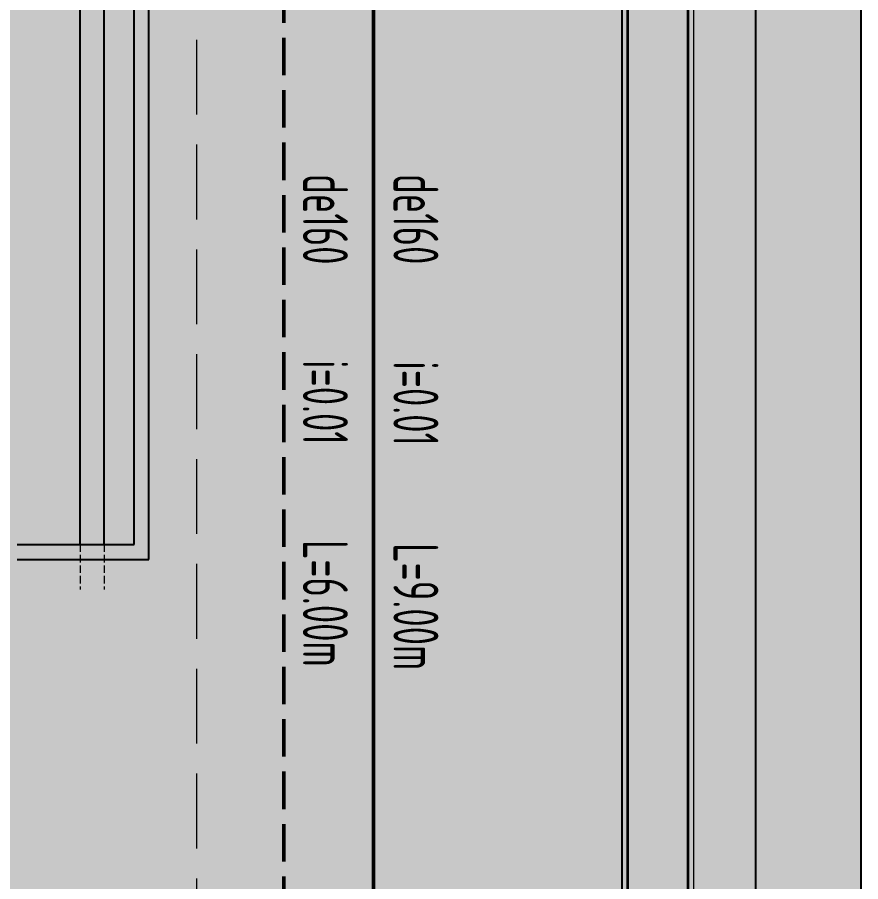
# Model space of a CAD drawing. Header units: inches. Extents: x 143994 to 247866, y 243815 to 272761.
# Drawn here: x 245048 to 247866, y 254920 to 257806 of the extents above; entities that cross this region are included whole.
import ezdxf

# ---------------------------------------------------------------- set-up
doc = ezdxf.new("R2010")
doc.units = ezdxf.units.IN
doc.header["$LTSCALE"] = 1000
doc.header["$MEASUREMENT"] = 0
doc.linetypes.add('DASH', pattern=[0.35, 0.25, -0.1])
doc.layers.get('DEFPOINTS').update_dxf_attribs({"color": 62})
for name, color, linetype in [('0-建筑1F', 127, 'Continuous'), ('0-建筑2F', 127, 'Continuous'), ('00污水标注', 130, 'Continuous'), ('00雨水标注', 3, 'Continuous'), ('A-STATR', 5, 'Continuous'), ('栏杆', 6, 'Continuous')]:
    doc.layers.add(name, color=color, linetype=linetype)
for name, color, linetype, lineweight in [('00污水管', 120, 'DASH', 50), ('00雨水管', 60, 'Continuous', 50), ('A-Flr-Misc', 252, 'Continuous', 9), ('A-M-Paint-Sill', 173, 'Continuous', 9), ('A-Wall', 254, 'Continuous', 35), ('散水线', 8, 'Continuous', 15)]:
    doc.layers.add(name, color=color, linetype=linetype, lineweight=lineweight)
doc.styles.add('ECADI', font='hzs.shx', dxfattribs={"width": 0.7, "bigfont": 'hztxt.shx'})
doc.styles.get("Standard").update_dxf_attribs({"font": 'arial.ttf'})
doc.linetypes.add('Y_WATER_SUPPLY', pattern='A,3,-0.2,["Y",Standard,S=0.2,R=0,X=-0.1,Y=-0.05],-0.2', length=3.4)

# ---------------------------------------------------------------- blocks, each defined once
blk = doc.blocks.new('144')
at = {"layer": '散水线', "color": 127, "linetype": 'DASH'}
blk.add_line((661096.9, -388625.3), (661096.9, -381270.3), dxfattribs=at)
blk = doc.blocks.new('1442323')
at = {"layer": 'A-Flr-Misc', "color": 127, "linetype": 'DASH', "ltscale": 0.1}
for p, q in [((702756.9, -384199.3), (702756.9, -384349.3)), ((702836.9, -384199.3), (702836.9, -384349.3))]:
    blk.add_line(p, q, dxfattribs=at)
at = {"layer": 'A-STATR', "color": 127}
for p, q in [((702836.9, -384199.3), (702836.9, -381319.3)), ((702756.9, -384199.3), (702756.9, -381399.3))]:
    blk.add_line(p, q, dxfattribs=at)
at = {"layer": '栏杆', "color": 127}
for p, q in [((702986.9, -384249.3), (702986.9, -381169.3)), ((702936.9, -384199.3), (702936.9, -381219.3)), ((702546.9, -384199.3), (702936.9, -384199.3)), ((702546.9, -384249.3), (702986.9, -384249.3))]:
    blk.add_line(p, q, dxfattribs=at)

msp = doc.modelspace()

# ---------------------------------------------------------------- hatches: boundary and pattern name
at = {"layer": 'DEFPOINTS'}
h = msp.add_hatch(dxfattribs=at)
h.set_pattern_fill('ANSI31', color=250)
h.set_pattern_definition([(45, (0, 0), (-1.122532015, 1.122532015), [])])
h.paths.add_polyline_path([(247866.03, 243814.78), (223286.02, 243814.78), (223286.02, 270814.78), (247866.03, 270814.78)])

# ---------------------------------------------------------------- linework, layer by layer
at = {"layer": '00污水管', "ltscale": 0.5}
msp.add_line((245938.2, 252887.66), (245938.2, 258882.3), dxfattribs=at)
at = {"layer": '00雨水管', "linetype": 'Y_WATER_SUPPLY', "ltscale": 0.5}
msp.add_line((246238.2, 251269.77), (246238.2, 259384.1), dxfattribs=at)
at = {"layer": 'A-M-Paint-Sill'}
msp.add_lwpolyline([(247068.2, 250701.1), (247068.2, 246396.11), (242528.2, 246396.11), (242528.2, 246396.11), (242288.2, 246396.11), (242288.2, 246156.11), (247308.2, 246156.11), (247308.2, 266096.1), (247068.2, 266096.1), (247068.2, 250901.1)], dxfattribs=at)
at = {"layer": 'A-Wall'}
msp.add_lwpolyline([(247288.2, 251001.1), (247088.2, 251001.1), (247088.2, 266076.1), (247288.2, 266076.1)], close=True, dxfattribs=at)
at = {"layer": 'DEFPOINTS', "linetype": 'ByBlock'}
for points in [[(212766.03, 270814.78), (247866.03, 270814.78), (247866.03, 243814.78), (212766.03, 243814.78)], [(213116.03, 244814.78), (247516.03, 244814.78), (247516.03, 270414.78), (213116.03, 270414.78)]]:
    msp.add_lwpolyline(points, close=True, dxfattribs=at)
at = {"layer": 'DEFPOINTS'}
msp.add_lwpolyline([(247866.03, 243814.78), (223286.02, 243814.78), (223286.02, 270814.78), (247866.03, 270814.78)], close=True, dxfattribs=at)
msp.add_lwpolyline([(237758.2, 265601.1), (245068.2, 265601.1), (245068.2, 263456.1), (247068.2, 263456.1), (247068.2, 250931.1)], dxfattribs=at)

# ---------------------------------------------------------------- block references
at = {"layer": '0-建筑1F'}
msp.add_blockref('144', (-415448.72, 640156.38), dxfattribs=at)
at = {"layer": '0-建筑2F'}
msp.add_blockref('1442323', (-457498.72, 640245.41), dxfattribs=at)

# ---------------------------------------------------------------- texts
at = {"layer": '00污水标注', "style": 'ECADI', "width": 0.7}
for s, p in [('de160', (246002.61, 257282.34)), ('i=0.01', (246002.61, 256661.97)), ('L=6.00m', (246002.61, 256060.93))]:
    msp.add_text(s, height=150, rotation=270, dxfattribs=at).set_placement(p)
at = {"layer": '00雨水标注', "style": 'ECADI', "width": 0.7}
for s, p in [('de160', (246304.93, 257282.81)), ('i=0.01', (246304.93, 256657.94)), ('L=9.00m', (246304.93, 256050.18))]:
    msp.add_text(s, height=150, rotation=270, dxfattribs=at).set_placement(p)

doc.saveas('drawing.dxf')
